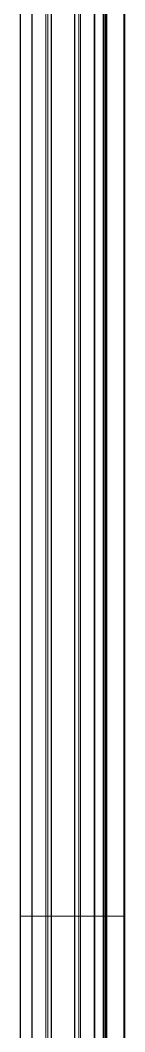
# Model space of a CAD drawing. Header units: millimetres. Extents: x -13874 to 5569, y -3136 to 4764.
# Drawn here: x 4097 to 4152, y 2286 to 2820 of the extents above; entities that cross this region are included whole.
import ezdxf

# ---------------------------------------------------------------- set-up
doc = ezdxf.new("R2010")
doc.units = ezdxf.units.MM

# ---------------------------------------------------------------- blocks, each defined once
blk = doc.blocks.new('A$C68C05B9F')
at = {"color": 7, "linetype": 'Continuous', "lineweight": 15}
for p, q in [((12, 1008, 800.61), (12, 3492, 800.61)), ((12.5, 1008, 800.61), (12.5, 3492, 800.61)), ((21.5, 1008, 800.61), (21.5, 3492, 800.61)), ((22, 1008, 800.61), (22, 3492, 800.61)), ((22.3, 1008, 800.61), (22.3, 3492, 800.61)), ((23.08, 1008, 800.61), (23.08, 3492, 800.61)), ((23.29, 1008, 800.61), (23.29, 3492, 800.61)), ((36.2, 1008, 800.61), (36.2, 3492, 800.61)), ((38.5, 1008, 800.61), (38.5, 3492, 800.61)), ((50.5, 1008, 800.61), (50.5, 3492, 800.61)), ((52.5, 3492, 800.61), (52.5, 1008, 800.61)), ((67, 1008, 800.61), (67, 3492, 800.61)), ((12.5, 1008, 800.61), (12, 1008, 800.61)), ((12, 8, 800.61), (12, 1008, 800.61)), ((21.5, 1008, 800.61), (12.5, 1008, 800.61)), ((12.5, 8, 800.61), (12.5, 1008, 800.61)), ((22, 1008, 800.61), (21.5, 1008, 800.61)), ((21.5, 8, 800.61), (21.5, 1008, 800.61)), ((22.3, 1008, 800.61), (22, 1008, 800.61)), ((22, 8, 800.61), (22, 1008, 800.61)), ((23.08, 1008, 800.61), (22.3, 1008, 800.61)), ((22.3, 8, 800.61), (22.3, 1008, 800.61)), ((23.29, 1008, 800.61), (23.08, 1008, 800.61)), ((23.08, 8, 800.61), (23.08, 1008, 800.61)), ((27.81, 1008, 800.61), (23.29, 1008, 800.61)), ((23.29, 8, 800.61), (23.29, 1008, 800.61)), ((28.02, 1008, 800.61), (27.81, 1008, 800.61)), ((27.81, 8, 800.61), (27.81, 1008, 800.61)), ((35.2, 1008, 800.61), (28.02, 1008, 800.61)), ((28.02, 8, 800.61), (28.02, 1008, 800.61)), ((36.2, 1008, 800.61), (35.2, 1008, 800.61)), ((35.2, 8, 800.61), (35.2, 1008, 800.61)), ((36.2, 8, 800.61), (36.2, 1008, 800.61)), ((38.2, 1008, 800.61), (36.2, 1008, 800.61)), ((38.5, 1008, 800.61), (38.2, 1008, 800.61)), ((38.2, 157.75, 800.61), (38.2, 1008, 800.61)), ((50.5, 1008, 800.61), (38.5, 1008, 800.61)), ((38.5, 157.85, 800.61), (38.5, 1008, 800.61)), ((50.8, 1008, 800.61), (50.5, 1008, 800.61)), ((50.5, 157.85, 800.61), (50.5, 1008, 800.61)), ((52.5, 1008, 800.61), (50.8, 1008, 800.61)), ((50.8, 157.75, 800.61), (50.8, 1008, 800.61)), ((52.5, 1008, 800.61), (52.5, 8, 800.61)), ((53.5, 1008, 800.61), (52.5, 1008, 800.61)), ((60.68, 1008, 800.61), (53.5, 1008, 800.61)), ((53.5, 8, 800.61), (53.5, 1008, 800.61)), ((60.89, 1008, 800.61), (60.68, 1008, 800.61)), ((60.68, 8, 800.61), (60.68, 1008, 800.61)), ((66.91, 1008, 800.61), (60.89, 1008, 800.61)), ((60.89, 8, 800.61), (60.89, 1008, 800.61)), ((67, 1008, 800.61), (66.91, 1008, 800.61)), ((66.91, 8, 800.61), (66.91, 1008, 800.61)), ((67, 354.32, 800.61), (67, 1008, 800.61))]:
    blk.add_line(p, q, dxfattribs=at)
at = {"color": 8, "linetype": 'Continuous', "lineweight": 15}
for p, q in [((27.81, 1008, 800.61), (27.81, 3492, 800.61)), ((28.02, 1008, 800.61), (28.02, 3492, 800.61)), ((35.2, 1008, 800.61), (35.2, 3492, 800.61)), ((38.2, 1008, 800.61), (38.2, 3492, 800.61)), ((50.8, 1008, 800.61), (50.8, 3492, 800.61)), ((53.5, 1008, 800.61), (53.5, 3492, 800.61)), ((60.68, 1008, 800.61), (60.68, 3492, 800.61)), ((60.89, 1008, 800.61), (60.89, 3492, 800.61)), ((66.91, 1008, 800.61), (66.91, 3492, 800.61))]:
    blk.add_line(p, q, dxfattribs=at)

msp = doc.modelspace()

# ---------------------------------------------------------------- block references
at = {"color": 1, "rotation": 180}
msp.add_blockref('A$C68C05B9F', (4164.44, 3354.76, -909.01), dxfattribs=at)

doc.saveas('drawing.dxf')
